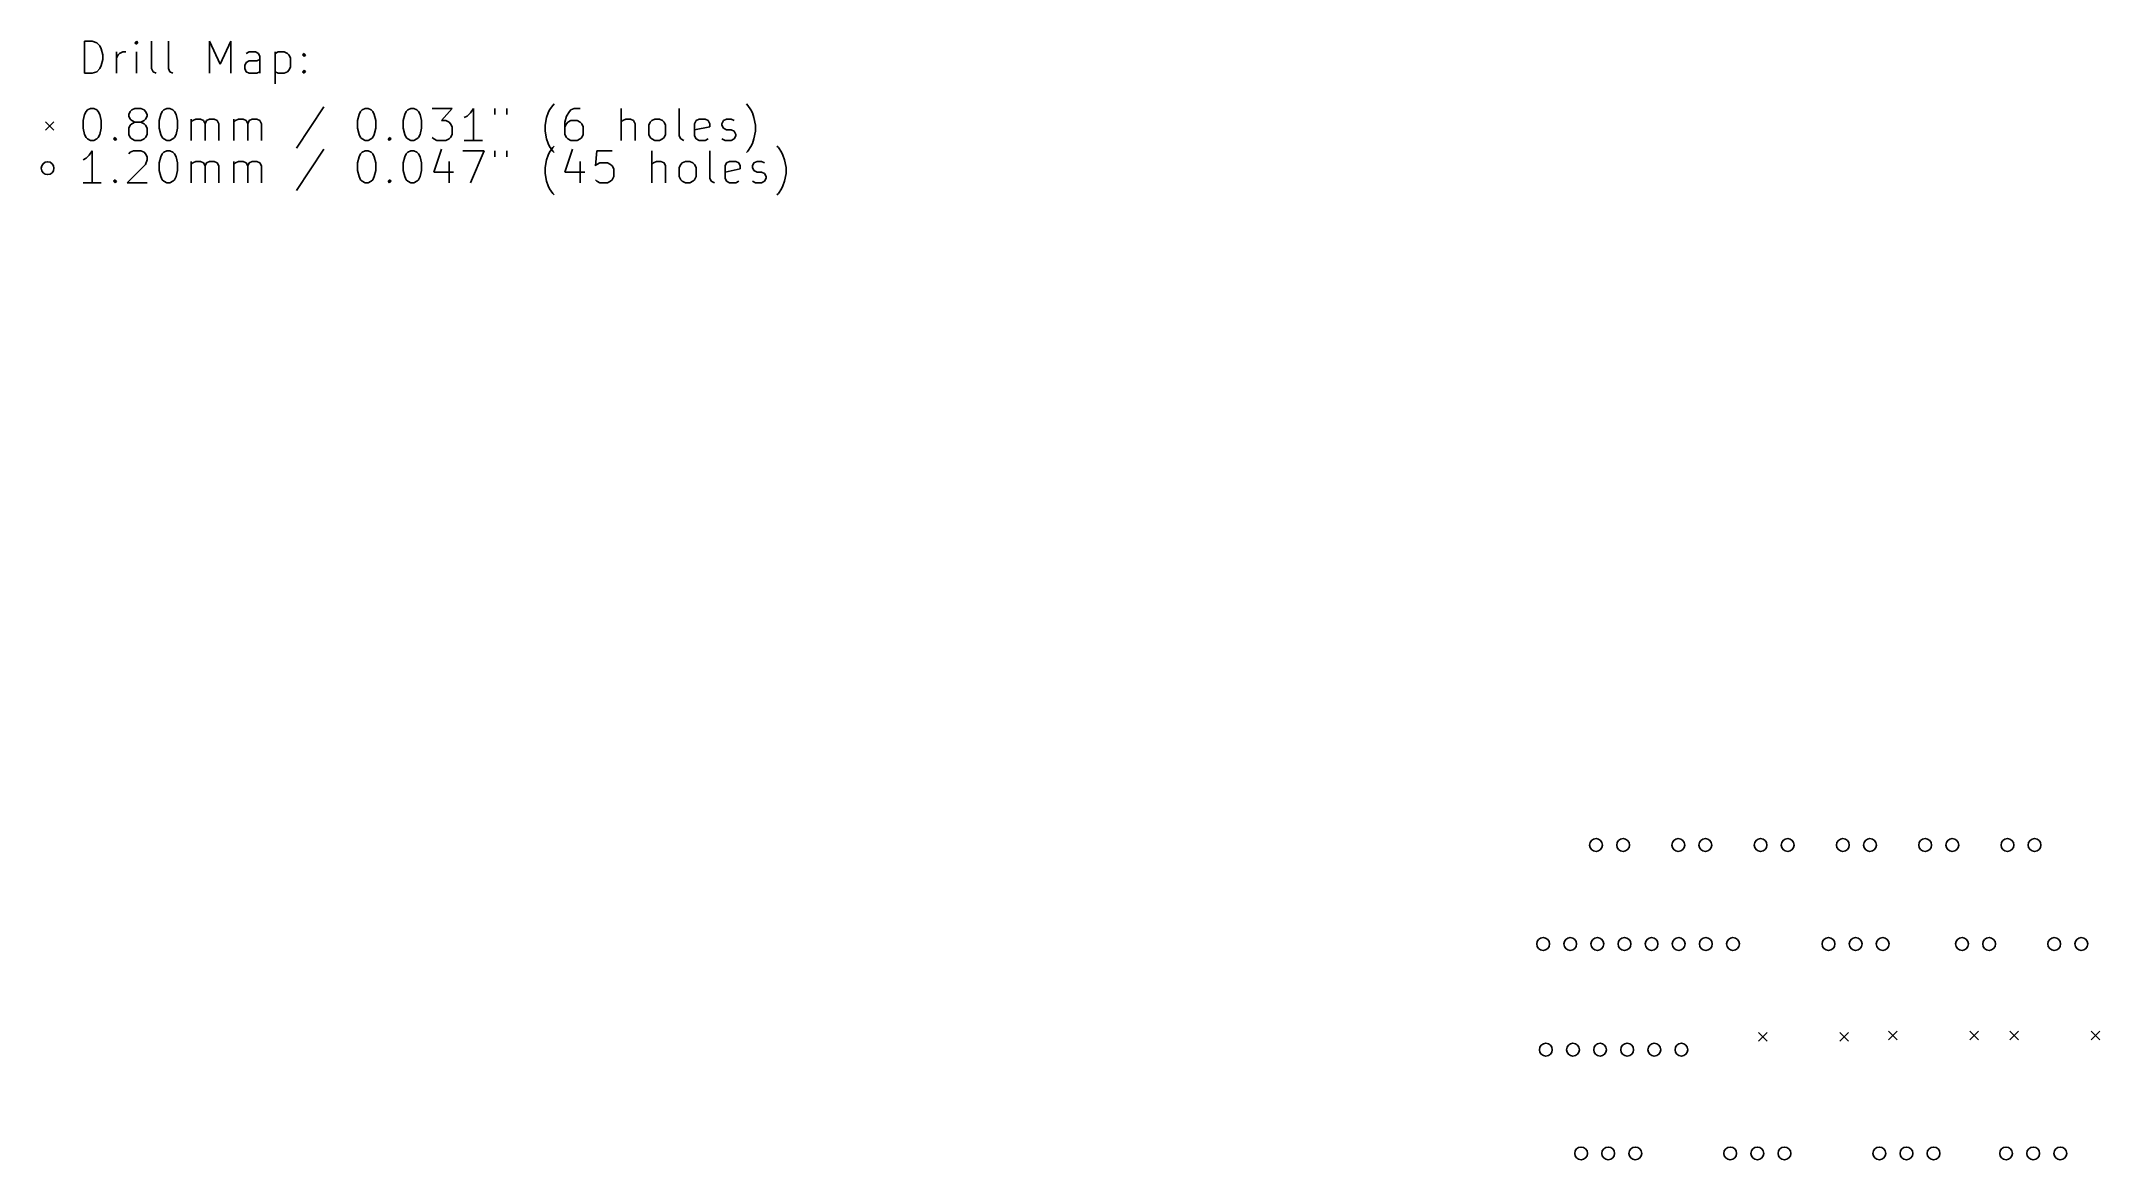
# Model space of a CAD drawing. Extents: x -1 to 192, y -106 to -2.
import ezdxf

# ---------------------------------------------------------------- set-up
doc = ezdxf.new("R2010")
doc.units = 0
doc.layers.add('BLACK', color=7, linetype='CONTINUOUS')

msp = doc.modelspace()

# ---------------------------------------------------------------- linework, layer by layer
at = {"layer": 'BLACK', "linetype": 'CONTINUOUS'}
for p, q in [((2.86428, -4.65714), (2.86428, -1.65714)), ((2.86428, -1.65714), (3.57857, -1.65714)), ((3.57857, -1.65714), (4.00714, -1.8)), ((4.00714, -1.8), (4.29286, -2.08571)), ((7.72143, -1.65714), (7.57857, -1.8)), ((7.57857, -1.8), (7.72143, -1.94286)), ((7.86428, -1.8), (7.72143, -1.65714)), ((7.72143, -1.65714), (7.72143, -1.94286)), ((7.72143, -1.94286), (7.86428, -1.8)), ((9.15, -4.22857), (9.15, -1.65714)), ((10.7214, -4.22857), (10.7214, -1.65714)), ((14.5786, -4.65714), (14.5786, -1.65714)), ((14.5786, -1.65714), (15.5786, -3.8)), ((15.5786, -3.8), (16.5786, -1.65714)), ((16.5786, -1.65714), (16.5786, -4.65714)), ((4.29286, -2.08571), (4.43571, -2.37143)), ((4.43571, -2.37143), (4.57857, -2.94286)), ((4.57857, -3.37143), (4.43571, -3.94286)), ((4.57857, -2.94286), (4.57857, -3.37143)), ((5.86428, -4.65714), (5.86428, -2.65714)), ((5.86428, -3.22857), (6.00714, -2.94286)), ((6.00714, -2.94286), (6.15, -2.8)), ((6.15, -2.8), (6.43571, -2.65714)), ((6.43571, -2.65714), (6.72143, -2.65714)), ((7.72143, -4.65714), (7.72143, -2.65714)), ((17.8643, -3.94286), (18.0071, -3.65714)), ((18.2929, -2.65714), (18.0071, -2.8)), ((18.0071, -3.65714), (18.2929, -3.51428)), ((18.8643, -2.65714), (18.2929, -2.65714)), ((18.2929, -3.51428), (19.0071, -3.51428)), ((19.15, -2.8), (18.8643, -2.65714)), ((19.0071, -3.51428), (19.2929, -3.37143)), ((19.2929, -3.08571), (19.15, -2.8)), ((19.2929, -4.65714), (19.2929, -3.08571)), ((20.7214, -2.65714), (20.7214, -5.65714)), ((20.7214, -2.8), (21.0071, -2.65714)), ((21.0071, -2.65714), (21.5786, -2.65714)), ((21.5786, -2.65714), (21.8643, -2.8)), ((21.8643, -2.8), (22.0071, -2.94286)), ((22.0071, -2.94286), (22.15, -3.22857)), ((22.15, -3.22857), (22.15, -4.08571)), ((23.2929, -2.94286), (23.4357, -2.8)), ((23.4357, -3.08571), (23.2929, -2.94286)), ((23.4357, -2.8), (23.5786, -2.94286)), ((23.4357, -2.8), (23.4357, -3.08571)), ((23.5786, -2.94286), (23.4357, -3.08571)), ((3.57857, -4.65714), (2.86428, -4.65714)), ((4.00714, -4.51429), (3.57857, -4.65714)), ((4.29286, -4.22857), (4.00714, -4.51429)), ((4.43571, -3.94286), (4.29286, -4.22857)), ((9.29286, -4.51429), (9.15, -4.22857)), ((9.57857, -4.65714), (9.29286, -4.51429)), ((10.8643, -4.51429), (10.7214, -4.22857)), ((11.15, -4.65714), (10.8643, -4.51429)), ((17.8643, -4.22857), (17.8643, -3.94286)), ((18.0071, -4.51429), (17.8643, -4.22857)), ((18.2929, -4.65714), (18.0071, -4.51429)), ((19.0071, -4.65714), (18.2929, -4.65714)), ((19.2929, -4.51429), (19.0071, -4.65714)), ((21.0071, -4.65714), (20.7214, -4.51429)), ((21.5786, -4.65714), (21.0071, -4.65714)), ((21.8643, -4.51429), (21.5786, -4.65714)), ((22.0071, -4.37143), (21.8643, -4.51429)), ((22.15, -4.08571), (22.0071, -4.37143)), ((23.2929, -4.51429), (23.4357, -4.37143)), ((23.4357, -4.65714), (23.2929, -4.51429)), ((23.4357, -4.37143), (23.5786, -4.51429)), ((23.4357, -4.37143), (23.4357, -4.65714)), ((23.5786, -4.51429), (23.4357, -4.65714)), ((46.4357, -8.1), (46.7214, -7.67143)), ((46.7214, -7.67143), (46.8643, -7.52857)), ((65.0071, -7.67143), (64.8643, -7.52857)), ((65.2929, -8.1), (65.0071, -7.67143)), ((-0.8, -9.2), (0, -10)), ((0, -9.2), (-0.8, -10)), ((2.72143, -9.1), (2.86428, -8.52857)), ((2.72143, -9.81428), (2.72143, -9.1)), ((2.86428, -8.52857), (3.00714, -8.24286)), ((3.00714, -8.24286), (3.15, -8.1)), ((3.15, -8.1), (3.43571, -7.95714)), ((3.43571, -7.95714), (3.72143, -7.95714)), ((3.72143, -7.95714), (4.00714, -8.1)), ((4.00714, -8.1), (4.15, -8.24286)), ((4.15, -8.24286), (4.29286, -8.52857)), ((4.29286, -8.52857), (4.43571, -9.1)), ((4.43571, -9.1), (4.43571, -9.81428)), ((7.00714, -8.52857), (7.15, -8.24286)), ((7.00714, -8.67143), (7.00714, -8.52857)), ((7.15, -8.95714), (7.00714, -8.67143)), ((7.15, -9.52857), (7.00714, -9.81428)), ((7.15, -8.24286), (7.29286, -8.1)), ((7.29286, -9.1), (7.15, -8.95714)), ((7.29286, -9.38571), (7.15, -9.52857)), ((7.29286, -8.1), (7.57857, -7.95714)), ((7.57857, -9.24286), (7.29286, -9.1)), ((7.57857, -9.24286), (7.29286, -9.38571)), ((7.57857, -7.95714), (8.15, -7.95714)), ((8.15, -9.24286), (7.57857, -9.24286)), ((8.15, -7.95714), (8.43571, -8.1)), ((8.43571, -9.1), (8.15, -9.24286)), ((8.43571, -9.38571), (8.15, -9.24286)), ((8.43571, -8.1), (8.57857, -8.24286)), ((8.57857, -8.95714), (8.43571, -9.1)), ((8.57857, -9.52857), (8.43571, -9.38571)), ((8.57857, -8.24286), (8.72143, -8.52857)), ((8.72143, -8.67143), (8.57857, -8.95714)), ((8.72143, -9.81428), (8.57857, -9.52857)), ((8.72143, -8.52857), (8.72143, -8.67143)), ((9.86428, -9.1), (10.0071, -8.52857)), ((9.86428, -9.81428), (9.86428, -9.1)), ((10.0071, -8.52857), (10.15, -8.24286)), ((10.15, -8.24286), (10.2929, -8.1)), ((10.2929, -8.1), (10.5786, -7.95714)), ((10.5786, -7.95714), (10.8643, -7.95714)), ((10.8643, -7.95714), (11.15, -8.1)), ((11.15, -8.1), (11.2929, -8.24286)), ((11.2929, -8.24286), (11.4357, -8.52857)), ((11.4357, -8.52857), (11.5786, -9.1)), ((11.5786, -9.1), (11.5786, -9.81428)), ((12.8643, -10.9571), (12.8643, -8.95714)), ((12.8643, -9.24286), (13.0071, -9.1)), ((13.0071, -9.1), (13.2929, -8.95714)), ((13.2929, -8.95714), (13.7214, -8.95714)), ((13.7214, -8.95714), (14.0071, -9.1)), ((14.0071, -9.1), (14.15, -9.38571)), ((14.15, -9.38571), (14.2929, -9.1)), ((14.15, -9.38571), (14.15, -10.9571)), ((14.2929, -9.1), (14.5786, -8.95714)), ((14.5786, -8.95714), (15.0071, -8.95714)), ((15.0071, -8.95714), (15.2929, -9.1)), ((15.2929, -9.1), (15.4357, -9.38571)), ((15.4357, -9.38571), (15.4357, -10.9571)), ((16.8643, -10.9571), (16.8643, -8.95714)), ((16.8643, -9.24286), (17.0071, -9.1)), ((17.0071, -9.1), (17.2929, -8.95714)), ((17.2929, -8.95714), (17.7214, -8.95714)), ((17.7214, -8.95714), (18.0071, -9.1)), ((18.0071, -9.1), (18.15, -9.38571)), ((18.15, -9.38571), (18.2929, -9.1)), ((18.15, -9.38571), (18.15, -10.9571)), ((18.2929, -9.1), (18.5786, -8.95714)), ((18.5786, -8.95714), (19.0071, -8.95714)), ((19.0071, -8.95714), (19.2929, -9.1)), ((19.2929, -9.1), (19.4357, -9.38571)), ((19.4357, -9.38571), (19.4357, -10.9571)), ((25.2929, -7.81428), (22.7214, -11.6714)), ((28.4357, -9.1), (28.5786, -8.52857)), ((28.4357, -9.81428), (28.4357, -9.1)), ((28.5786, -8.52857), (28.7214, -8.24286)), ((28.7214, -8.24286), (28.8643, -8.1)), ((28.8643, -8.1), (29.15, -7.95714)), ((29.15, -7.95714), (29.4357, -7.95714)), ((29.4357, -7.95714), (29.7214, -8.1)), ((29.7214, -8.1), (29.8643, -8.24286)), ((29.8643, -8.24286), (30.0071, -8.52857)), ((30.0071, -8.52857), (30.15, -9.1)), ((30.15, -9.1), (30.15, -9.81428)), ((32.7214, -9.1), (32.8643, -8.52857)), ((32.7214, -9.81428), (32.7214, -9.1)), ((32.8643, -8.52857), (33.0071, -8.24286)), ((33.0071, -8.24286), (33.15, -8.1)), ((33.15, -8.1), (33.4357, -7.95714)), ((33.4357, -7.95714), (33.7214, -7.95714)), ((33.7214, -7.95714), (34.0071, -8.1)), ((34.0071, -8.1), (34.15, -8.24286)), ((34.15, -8.24286), (34.2929, -8.52857)), ((34.2929, -8.52857), (34.4357, -9.1)), ((34.4357, -9.1), (34.4357, -9.81428)), ((35.4357, -7.95714), (37.2929, -7.95714)), ((37.2929, -7.95714), (36.2929, -9.1)), ((36.2929, -9.1), (36.7214, -9.1)), ((36.7214, -9.1), (37.0071, -9.24286)), ((37.0071, -9.24286), (37.15, -9.38571)), ((37.15, -9.38571), (37.2929, -9.67143)), ((38.7214, -8.67143), (38.4357, -8.81428)), ((39.0071, -8.38571), (38.7214, -8.67143)), ((39.2929, -7.95714), (39.0071, -8.38571)), ((39.2929, -10.9571), (39.2929, -7.95714)), ((41.2929, -7.95714), (41.2929, -8.52857)), ((42.4357, -7.95714), (42.4357, -8.52857)), ((46.0071, -9.52857), (46.15, -8.81428)), ((46.0071, -10.1), (46.0071, -9.52857)), ((46.15, -8.81428), (46.2929, -8.38571)), ((46.2929, -8.38571), (46.4357, -8.1)), ((48.0071, -8.67143), (47.8643, -9.24286)), ((47.8643, -9.24286), (47.8643, -10.3857)), ((48.0071, -9.38571), (47.8643, -9.67143)), ((48.2929, -8.24286), (48.0071, -8.67143)), ((48.15, -9.24286), (48.0071, -9.38571)), ((48.4357, -9.1), (48.15, -9.24286)), ((48.4357, -8.1), (48.2929, -8.24286)), ((48.7214, -7.95714), (48.4357, -8.1)), ((49.0071, -9.1), (48.4357, -9.1)), ((49.2929, -7.95714), (48.7214, -7.95714)), ((49.2929, -9.24286), (49.0071, -9.1)), ((49.4357, -9.38571), (49.2929, -9.24286)), ((49.5786, -9.67143), (49.4357, -9.38571)), ((53.15, -10.9571), (53.15, -7.95714)), ((53.2929, -9.1), (53.15, -9.24286)), ((53.5786, -8.95714), (53.2929, -9.1)), ((54.0071, -8.95714), (53.5786, -8.95714)), ((54.2929, -9.1), (54.0071, -8.95714)), ((54.4357, -9.38571), (54.2929, -9.1)), ((54.4357, -10.9571), (54.4357, -9.38571)), ((55.7214, -9.52857), (55.8643, -9.24286)), ((55.7214, -10.3857), (55.7214, -9.52857)), ((55.8643, -9.24286), (56.0071, -9.1)), ((56.0071, -9.1), (56.2929, -8.95714)), ((56.2929, -8.95714), (56.7214, -8.95714)), ((56.7214, -8.95714), (57.0071, -9.1)), ((57.0071, -9.1), (57.15, -9.24286)), ((57.15, -9.24286), (57.2929, -9.52857)), ((57.2929, -9.52857), (57.2929, -10.3857)), ((58.5786, -10.5286), (58.5786, -7.95714)), ((60.0071, -9.38571), (60.15, -9.1)), ((60.0071, -10.5286), (60.0071, -9.38571)), ((60.15, -9.1), (60.4357, -8.95714)), ((60.4357, -8.95714), (61.0071, -8.95714)), ((61.0071, -8.95714), (61.2929, -9.1)), ((61.2929, -9.1), (61.4357, -9.38571)), ((61.4357, -9.38571), (61.4357, -9.67143)), ((62.5786, -9.38571), (62.7214, -9.1)), ((62.5786, -9.52857), (62.5786, -9.38571)), ((62.7214, -9.81428), (62.5786, -9.52857)), ((62.7214, -9.1), (63.0071, -8.95714)), ((63.0071, -8.95714), (63.4357, -8.95714)), ((63.4357, -8.95714), (63.7214, -9.1)), ((65.4357, -8.38571), (65.2929, -8.1)), ((65.5786, -8.81428), (65.4357, -8.38571)), ((65.7214, -9.52857), (65.5786, -8.81428)), ((65.7214, -10.1), (65.7214, -9.52857)), ((2.86428, -10.3857), (2.72143, -9.81428)), ((3.00714, -10.6714), (2.86428, -10.3857)), ((3.15, -10.8143), (3.00714, -10.6714)), ((3.43571, -10.9571), (3.15, -10.8143)), ((3.72143, -10.9571), (3.43571, -10.9571)), ((4.00714, -10.8143), (3.72143, -10.9571)), ((4.15, -10.6714), (4.00714, -10.8143)), ((4.29286, -10.3857), (4.15, -10.6714)), ((4.43571, -9.81428), (4.29286, -10.3857)), ((5.57857, -10.8143), (5.72143, -10.6714)), ((5.72143, -10.9571), (5.57857, -10.8143)), ((5.72143, -10.6714), (5.86428, -10.8143)), ((5.72143, -10.6714), (5.72143, -10.9571)), ((5.86428, -10.8143), (5.72143, -10.9571)), ((7.00714, -9.81428), (7.00714, -10.3857)), ((7.00714, -10.3857), (7.15, -10.6714)), ((7.15, -10.6714), (7.29286, -10.8143)), ((7.29286, -10.8143), (7.57857, -10.9571)), ((7.57857, -10.9571), (8.15, -10.9571)), ((8.15, -10.9571), (8.43571, -10.8143)), ((8.43571, -10.8143), (8.57857, -10.6714)), ((8.57857, -10.6714), (8.72143, -10.3857)), ((8.72143, -10.3857), (8.72143, -9.81428)), ((10.0071, -10.3857), (9.86428, -9.81428)), ((10.15, -10.6714), (10.0071, -10.3857)), ((10.2929, -10.8143), (10.15, -10.6714)), ((10.5786, -10.9571), (10.2929, -10.8143)), ((10.8643, -10.9571), (10.5786, -10.9571)), ((11.15, -10.8143), (10.8643, -10.9571)), ((11.2929, -10.6714), (11.15, -10.8143)), ((11.4357, -10.3857), (11.2929, -10.6714)), ((11.5786, -9.81428), (11.4357, -10.3857)), ((28.5786, -10.3857), (28.4357, -9.81428)), ((28.7214, -10.6714), (28.5786, -10.3857)), ((28.8643, -10.8143), (28.7214, -10.6714)), ((29.15, -10.9571), (28.8643, -10.8143)), ((29.4357, -10.9571), (29.15, -10.9571)), ((29.7214, -10.8143), (29.4357, -10.9571)), ((29.8643, -10.6714), (29.7214, -10.8143)), ((30.0071, -10.3857), (29.8643, -10.6714)), ((30.15, -9.81428), (30.0071, -10.3857)), ((31.2929, -10.8143), (31.4357, -10.6714)), ((31.4357, -10.9571), (31.2929, -10.8143)), ((31.4357, -10.6714), (31.5786, -10.8143)), ((31.4357, -10.6714), (31.4357, -10.9571)), ((31.5786, -10.8143), (31.4357, -10.9571)), ((32.8643, -10.3857), (32.7214, -9.81428)), ((33.0071, -10.6714), (32.8643, -10.3857)), ((33.15, -10.8143), (33.0071, -10.6714)), ((33.4357, -10.9571), (33.15, -10.8143)), ((33.7214, -10.9571), (33.4357, -10.9571)), ((34.0071, -10.8143), (33.7214, -10.9571)), ((34.15, -10.6714), (34.0071, -10.8143)), ((34.2929, -10.3857), (34.15, -10.6714)), ((34.4357, -9.81428), (34.2929, -10.3857)), ((35.5786, -10.8143), (35.4357, -10.6714)), ((35.8643, -10.9571), (35.5786, -10.8143)), ((36.7214, -10.9571), (35.8643, -10.9571)), ((37.0071, -10.8143), (36.7214, -10.9571)), ((37.15, -10.6714), (37.0071, -10.8143)), ((37.2929, -10.3857), (37.15, -10.6714)), ((37.2929, -9.67143), (37.2929, -10.3857)), ((40.15, -10.9571), (38.4357, -10.9571)), ((46.15, -10.8143), (46.0071, -10.1)), ((46.2929, -11.2429), (46.15, -10.8143)), ((46.4357, -11.5286), (46.2929, -11.2429)), ((46.7214, -11.9571), (46.4357, -11.5286)), ((46.7214, -11.6314), (46.8643, -11.4886)), ((47.8643, -10.3857), (48.0071, -10.6714)), ((48.0071, -10.6714), (48.15, -10.8143)), ((48.15, -10.8143), (48.4357, -10.9571)), ((48.4357, -10.9571), (49.0071, -10.9571)), ((49.0071, -10.9571), (49.2929, -10.8143)), ((49.2929, -10.8143), (49.4357, -10.6714)), ((49.4357, -10.6714), (49.5786, -10.3857)), ((49.5786, -10.3857), (49.5786, -9.67143)), ((55.8643, -10.6714), (55.7214, -10.3857)), ((56.0071, -10.8143), (55.8643, -10.6714)), ((56.2929, -10.9571), (56.0071, -10.8143)), ((56.7214, -10.9571), (56.2929, -10.9571)), ((57.0071, -10.8143), (56.7214, -10.9571)), ((57.15, -10.6714), (57.0071, -10.8143)), ((57.2929, -10.3857), (57.15, -10.6714)), ((58.7214, -10.8143), (58.5786, -10.5286)), ((59.0071, -10.9571), (58.7214, -10.8143)), ((61.4357, -9.67143), (60.0071, -9.95714)), ((60.15, -10.8143), (60.0071, -10.5286)), ((60.4357, -10.9571), (60.15, -10.8143)), ((61.0071, -10.9571), (60.4357, -10.9571)), ((61.2929, -10.8143), (61.0071, -10.9571)), ((62.5786, -10.8143), (62.8643, -10.9571)), ((63.0071, -9.95714), (62.7214, -9.81428)), ((62.8643, -10.9571), (63.4357, -10.9571)), ((63.4357, -9.95714), (63.0071, -9.95714)), ((63.7214, -10.1), (63.4357, -9.95714)), ((63.4357, -10.9571), (63.7214, -10.8143)), ((63.8643, -10.3857), (63.7214, -10.1)), ((63.7214, -10.8143), (63.8643, -10.5286)), ((63.8643, -10.5286), (63.8643, -10.3857)), ((65.0071, -11.9571), (65.2929, -11.5286)), ((65.2929, -11.5286), (65.4357, -11.2429)), ((65.4357, -11.2429), (65.5786, -10.8143)), ((65.5786, -10.8143), (65.7214, -10.1)), ((67.8643, -11.6314), (67.7214, -11.4886)), ((3.00714, -12.6314), (2.72143, -12.7743)), ((3.29286, -12.3457), (3.00714, -12.6314)), ((3.57857, -11.9171), (3.29286, -12.3457)), ((3.57857, -14.9171), (3.57857, -11.9171)), ((8.57857, -13.2029), (6.86428, -14.9171)), ((7.00714, -12.2029), (7.15, -12.06)), ((7.15, -12.06), (7.43571, -11.9171)), ((7.43571, -11.9171), (8.15, -11.9171)), ((8.15, -11.9171), (8.43571, -12.06)), ((8.43571, -12.06), (8.57857, -12.2029)), ((8.57857, -12.2029), (8.72143, -12.4886)), ((8.72143, -12.7743), (8.57857, -13.2029)), ((8.72143, -12.4886), (8.72143, -12.7743)), ((9.86428, -13.06), (10.0071, -12.4886)), ((9.86428, -13.7743), (9.86428, -13.06)), ((10.0071, -12.4886), (10.15, -12.2029)), ((10.15, -12.2029), (10.2929, -12.06)), ((10.2929, -12.06), (10.5786, -11.9171)), ((10.5786, -11.9171), (10.8643, -11.9171)), ((10.8643, -11.9171), (11.15, -12.06)), ((11.15, -12.06), (11.2929, -12.2029)), ((11.2929, -12.2029), (11.4357, -12.4886)), ((11.4357, -12.4886), (11.5786, -13.06)), ((11.5786, -13.06), (11.5786, -13.7743)), ((12.8643, -14.9171), (12.8643, -12.9171)), ((12.8643, -13.2029), (13.0071, -13.06)), ((13.0071, -13.06), (13.2929, -12.9171)), ((13.2929, -12.9171), (13.7214, -12.9171)), ((13.7214, -12.9171), (14.0071, -13.06)), ((14.0071, -13.06), (14.15, -13.3457)), ((14.15, -13.3457), (14.2929, -13.06)), ((14.15, -13.3457), (14.15, -14.9171)), ((14.2929, -13.06), (14.5786, -12.9171)), ((14.5786, -12.9171), (15.0071, -12.9171)), ((15.0071, -12.9171), (15.2929, -13.06)), ((15.2929, -13.06), (15.4357, -13.3457)), ((15.4357, -13.3457), (15.4357, -14.9171)), ((16.8643, -14.9171), (16.8643, -12.9171)), ((16.8643, -13.2029), (17.0071, -13.06)), ((17.0071, -13.06), (17.2929, -12.9171)), ((17.2929, -12.9171), (17.7214, -12.9171)), ((17.7214, -12.9171), (18.0071, -13.06)), ((18.0071, -13.06), (18.15, -13.3457)), ((18.15, -13.3457), (18.2929, -13.06)), ((18.15, -13.3457), (18.15, -14.9171)), ((18.2929, -13.06), (18.5786, -12.9171)), ((18.5786, -12.9171), (19.0071, -12.9171)), ((19.0071, -12.9171), (19.2929, -13.06)), ((19.2929, -13.06), (19.4357, -13.3457)), ((19.4357, -13.3457), (19.4357, -14.9171)), ((25.2929, -11.7743), (22.7214, -15.6314)), ((28.4357, -13.06), (28.5786, -12.4886)), ((28.4357, -13.7743), (28.4357, -13.06)), ((28.5786, -12.4886), (28.7214, -12.2029)), ((28.7214, -12.2029), (28.8643, -12.06)), ((28.8643, -12.06), (29.15, -11.9171)), ((29.15, -11.9171), (29.4357, -11.9171)), ((29.4357, -11.9171), (29.7214, -12.06)), ((29.7214, -12.06), (29.8643, -12.2029)), ((29.8643, -12.2029), (30.0071, -12.4886)), ((30.0071, -12.4886), (30.15, -13.06)), ((30.15, -13.06), (30.15, -13.7743)), ((32.7214, -13.06), (32.8643, -12.4886)), ((32.7214, -13.7743), (32.7214, -13.06)), ((32.8643, -12.4886), (33.0071, -12.2029)), ((33.0071, -12.2029), (33.15, -12.06)), ((33.15, -12.06), (33.4357, -11.9171)), ((33.4357, -11.9171), (33.7214, -11.9171)), ((33.7214, -11.9171), (34.0071, -12.06)), ((34.0071, -12.06), (34.15, -12.2029)), ((34.15, -12.2029), (34.2929, -12.4886)), ((34.2929, -12.4886), (34.4357, -13.06)), ((34.4357, -13.06), (34.4357, -13.7743)), ((36.2929, -11.7743), (35.5786, -13.9171)), ((37.0071, -12.9171), (37.0071, -14.9171)), ((38.2929, -11.9171), (40.2929, -11.9171)), ((40.2929, -11.9171), (39.0071, -14.9171)), ((41.2929, -11.9171), (41.2929, -12.4886)), ((42.4357, -11.9171), (42.4357, -12.4886)), ((46.0071, -13.4886), (46.15, -12.7743)), ((46.0071, -14.06), (46.0071, -13.4886)), ((46.15, -12.7743), (46.2929, -12.3457)), ((46.2929, -12.3457), (46.4357, -12.06)), ((46.4357, -12.06), (46.7214, -11.6314)), ((46.8643, -12.1), (46.7214, -11.9571)), ((48.5786, -11.7743), (47.8643, -13.9171)), ((49.2929, -12.9171), (49.2929, -14.9171)), ((50.8643, -11.9171), (50.7214, -13.3457)), ((50.7214, -13.3457), (50.8643, -13.2029)), ((52.2929, -11.9171), (50.8643, -11.9171)), ((50.8643, -13.2029), (51.15, -13.06)), ((51.15, -13.06), (51.8643, -13.06)), ((51.8643, -13.06), (52.15, -13.2029)), ((52.15, -13.2029), (52.2929, -13.3457)), ((52.2929, -13.3457), (52.4357, -13.6314)), ((56.0071, -14.9171), (56.0071, -11.9171)), ((56.15, -13.06), (56.0071, -13.2029)), ((56.4357, -12.9171), (56.15, -13.06)), ((56.8643, -12.9171), (56.4357, -12.9171)), ((57.15, -13.06), (56.8643, -12.9171)), ((57.2929, -13.3457), (57.15, -13.06)), ((57.2929, -14.9171), (57.2929, -13.3457)), ((58.5786, -13.4886), (58.7214, -13.2029)), ((58.5786, -14.3457), (58.5786, -13.4886)), ((58.7214, -13.2029), (58.8643, -13.06)), ((58.8643, -13.06), (59.15, -12.9171)), ((59.15, -12.9171), (59.5786, -12.9171)), ((59.5786, -12.9171), (59.8643, -13.06)), ((59.8643, -13.06), (60.0071, -13.2029)), ((60.0071, -13.2029), (60.15, -13.4886)), ((60.15, -13.4886), (60.15, -14.3457)), ((61.4357, -14.4886), (61.4357, -11.9171)), ((62.8643, -13.3457), (63.0071, -13.06)), ((62.8643, -14.4886), (62.8643, -13.3457)), ((63.0071, -13.06), (63.2929, -12.9171)), ((63.2929, -12.9171), (63.8643, -12.9171)), ((63.8643, -12.9171), (64.15, -13.06)), ((64.15, -13.06), (64.2929, -13.3457)), ((64.2929, -13.3457), (64.2929, -13.6314)), ((64.8643, -12.1), (65.0071, -11.9571)), ((65.4357, -13.3457), (65.5786, -13.06)), ((65.4357, -13.4886), (65.4357, -13.3457)), ((65.5786, -13.7743), (65.4357, -13.4886)), ((65.5786, -13.06), (65.8643, -12.9171)), ((65.8643, -12.9171), (66.2929, -12.9171)), ((66.2929, -12.9171), (66.5786, -13.06)), ((68.15, -12.06), (67.8643, -11.6314)), ((68.2929, -12.3457), (68.15, -12.06)), ((68.4357, -12.7743), (68.2929, -12.3457)), ((68.5786, -13.4886), (68.4357, -12.7743)), ((68.5786, -14.06), (68.5786, -13.4886)), ((4.43571, -14.9171), (2.72143, -14.9171)), ((5.57857, -14.7743), (5.72143, -14.6314)), ((5.72143, -14.9171), (5.57857, -14.7743)), ((5.72143, -14.6314), (5.86428, -14.7743)), ((5.72143, -14.6314), (5.72143, -14.9171)), ((5.86428, -14.7743), (5.72143, -14.9171)), ((6.86428, -14.9171), (8.72143, -14.9171)), ((10.0071, -14.3457), (9.86428, -13.7743)), ((10.15, -14.6314), (10.0071, -14.3457)), ((10.2929, -14.7743), (10.15, -14.6314)), ((10.5786, -14.9171), (10.2929, -14.7743)), ((10.8643, -14.9171), (10.5786, -14.9171)), ((11.15, -14.7743), (10.8643, -14.9171)), ((11.2929, -14.6314), (11.15, -14.7743)), ((11.4357, -14.3457), (11.2929, -14.6314)), ((11.5786, -13.7743), (11.4357, -14.3457)), ((28.5786, -14.3457), (28.4357, -13.7743)), ((28.7214, -14.6314), (28.5786, -14.3457)), ((28.8643, -14.7743), (28.7214, -14.6314)), ((29.15, -14.9171), (28.8643, -14.7743)), ((29.4357, -14.9171), (29.15, -14.9171)), ((29.7214, -14.7743), (29.4357, -14.9171)), ((29.8643, -14.6314), (29.7214, -14.7743)), ((30.0071, -14.3457), (29.8643, -14.6314)), ((30.15, -13.7743), (30.0071, -14.3457)), ((31.2929, -14.7743), (31.4357, -14.6314)), ((31.4357, -14.9171), (31.2929, -14.7743)), ((31.4357, -14.6314), (31.5786, -14.7743)), ((31.4357, -14.6314), (31.4357, -14.9171)), ((31.5786, -14.7743), (31.4357, -14.9171)), ((32.8643, -14.3457), (32.7214, -13.7743)), ((33.0071, -14.6314), (32.8643, -14.3457)), ((33.15, -14.7743), (33.0071, -14.6314)), ((33.4357, -14.9171), (33.15, -14.7743)), ((33.7214, -14.9171), (33.4357, -14.9171)), ((34.0071, -14.7743), (33.7214, -14.9171)), ((34.15, -14.6314), (34.0071, -14.7743)), ((34.2929, -14.3457), (34.15, -14.6314)), ((34.4357, -13.7743), (34.2929, -14.3457)), ((35.5786, -13.9171), (37.4357, -13.9171)), ((46.15, -14.7743), (46.0071, -14.06)), ((46.2929, -15.2029), (46.15, -14.7743)), ((46.4357, -15.4886), (46.2929, -15.2029)), ((47.8643, -13.9171), (49.7214, -13.9171)), ((50.8643, -14.7743), (50.7214, -14.6314)), ((51.15, -14.9171), (50.8643, -14.7743)), ((51.8643, -14.9171), (51.15, -14.9171)), ((52.15, -14.7743), (51.8643, -14.9171)), ((52.2929, -14.6314), (52.15, -14.7743)), ((52.4357, -14.3457), (52.2929, -14.6314)), ((52.4357, -13.6314), (52.4357, -14.3457)), ((58.7214, -14.6314), (58.5786, -14.3457)), ((58.8643, -14.7743), (58.7214, -14.6314)), ((59.15, -14.9171), (58.8643, -14.7743)), ((59.5786, -14.9171), (59.15, -14.9171)), ((59.8643, -14.7743), (59.5786, -14.9171)), ((60.0071, -14.6314), (59.8643, -14.7743)), ((60.15, -14.3457), (60.0071, -14.6314)), ((61.5786, -14.7743), (61.4357, -14.4886)), ((61.8643, -14.9171), (61.5786, -14.7743)), ((64.2929, -13.6314), (62.8643, -13.9171)), ((63.0071, -14.7743), (62.8643, -14.4886)), ((63.2929, -14.9171), (63.0071, -14.7743)), ((63.8643, -14.9171), (63.2929, -14.9171)), ((64.15, -14.7743), (63.8643, -14.9171)), ((65.4357, -14.7743), (65.7214, -14.9171)), ((65.8643, -13.9171), (65.5786, -13.7743)), ((65.7214, -14.9171), (66.2929, -14.9171)), ((66.2929, -13.9171), (65.8643, -13.9171)), ((66.5786, -14.06), (66.2929, -13.9171)), ((66.2929, -14.9171), (66.5786, -14.7743)), ((66.7214, -14.3457), (66.5786, -14.06)), ((66.5786, -14.7743), (66.7214, -14.4886)), ((66.7214, -14.4886), (66.7214, -14.3457)), ((68.15, -15.4886), (68.2929, -15.2029)), ((68.2929, -15.2029), (68.4357, -14.7743)), ((68.4357, -14.7743), (68.5786, -14.06)), ((46.7214, -15.9171), (46.4357, -15.4886)), ((46.8643, -16.06), (46.7214, -15.9171)), ((67.7214, -16.06), (67.8643, -15.9171)), ((67.8643, -15.9171), (68.15, -15.4886)), ((171.876, -94.4055), (172.676, -95.2055)), ((172.676, -94.4055), (171.876, -95.2055)), ((179.496, -94.4055), (180.296, -95.2055)), ((180.296, -94.4055), (179.496, -95.2055)), ((183.242, -94.4055), (184.042, -95.2055)), ((184.042, -94.4055), (183.242, -95.2055)), ((190.862, -94.4055), (191.662, -95.2055)), ((191.662, -94.4055), (190.862, -95.2055)), ((159.684, -94.5325), (160.484, -95.3325)), ((160.484, -94.5325), (159.684, -95.3325)), ((167.304, -94.5325), (168.104, -95.3325)), ((168.104, -94.5325), (167.304, -95.3325))]:
    msp.add_line(p, q, dxfattribs=at)
at = {"layer": 'BLACK'}
for centre in [(-0.6, -13.56), (144.462, -76.962), (147.002, -76.962), (152.171, -76.962), (154.711, -76.962), (159.88, -76.962), (162.42, -76.962), (167.589, -76.962), (170.129, -76.962), (175.298, -76.962), (177.838, -76.962), (183.007, -76.962), (185.547, -76.962), (139.51, -86.233), (142.05, -86.233), (144.59, -86.233), (147.13, -86.233), (149.67, -86.233), (152.21, -86.233), (154.75, -86.233), (157.29, -86.233), (166.243, -86.233), (168.783, -86.233), (171.323, -86.233), (178.752, -86.233), (181.292, -86.233), (187.388, -86.233), (189.928, -86.233), (139.764, -96.139), (142.304, -96.139), (144.844, -96.139), (147.384, -96.139), (149.924, -96.139), (152.464, -96.139), (143.066, -105.854), (145.606, -105.854), (148.146, -105.854), (157.036, -105.854), (159.576, -105.854), (162.116, -105.854), (171.006, -105.854), (173.546, -105.854), (176.086, -105.854), (182.88, -105.854), (185.42, -105.854), (187.96, -105.854)]:
    msp.add_circle(centre, 0.6, dxfattribs=at)

doc.saveas('drawing.dxf')
